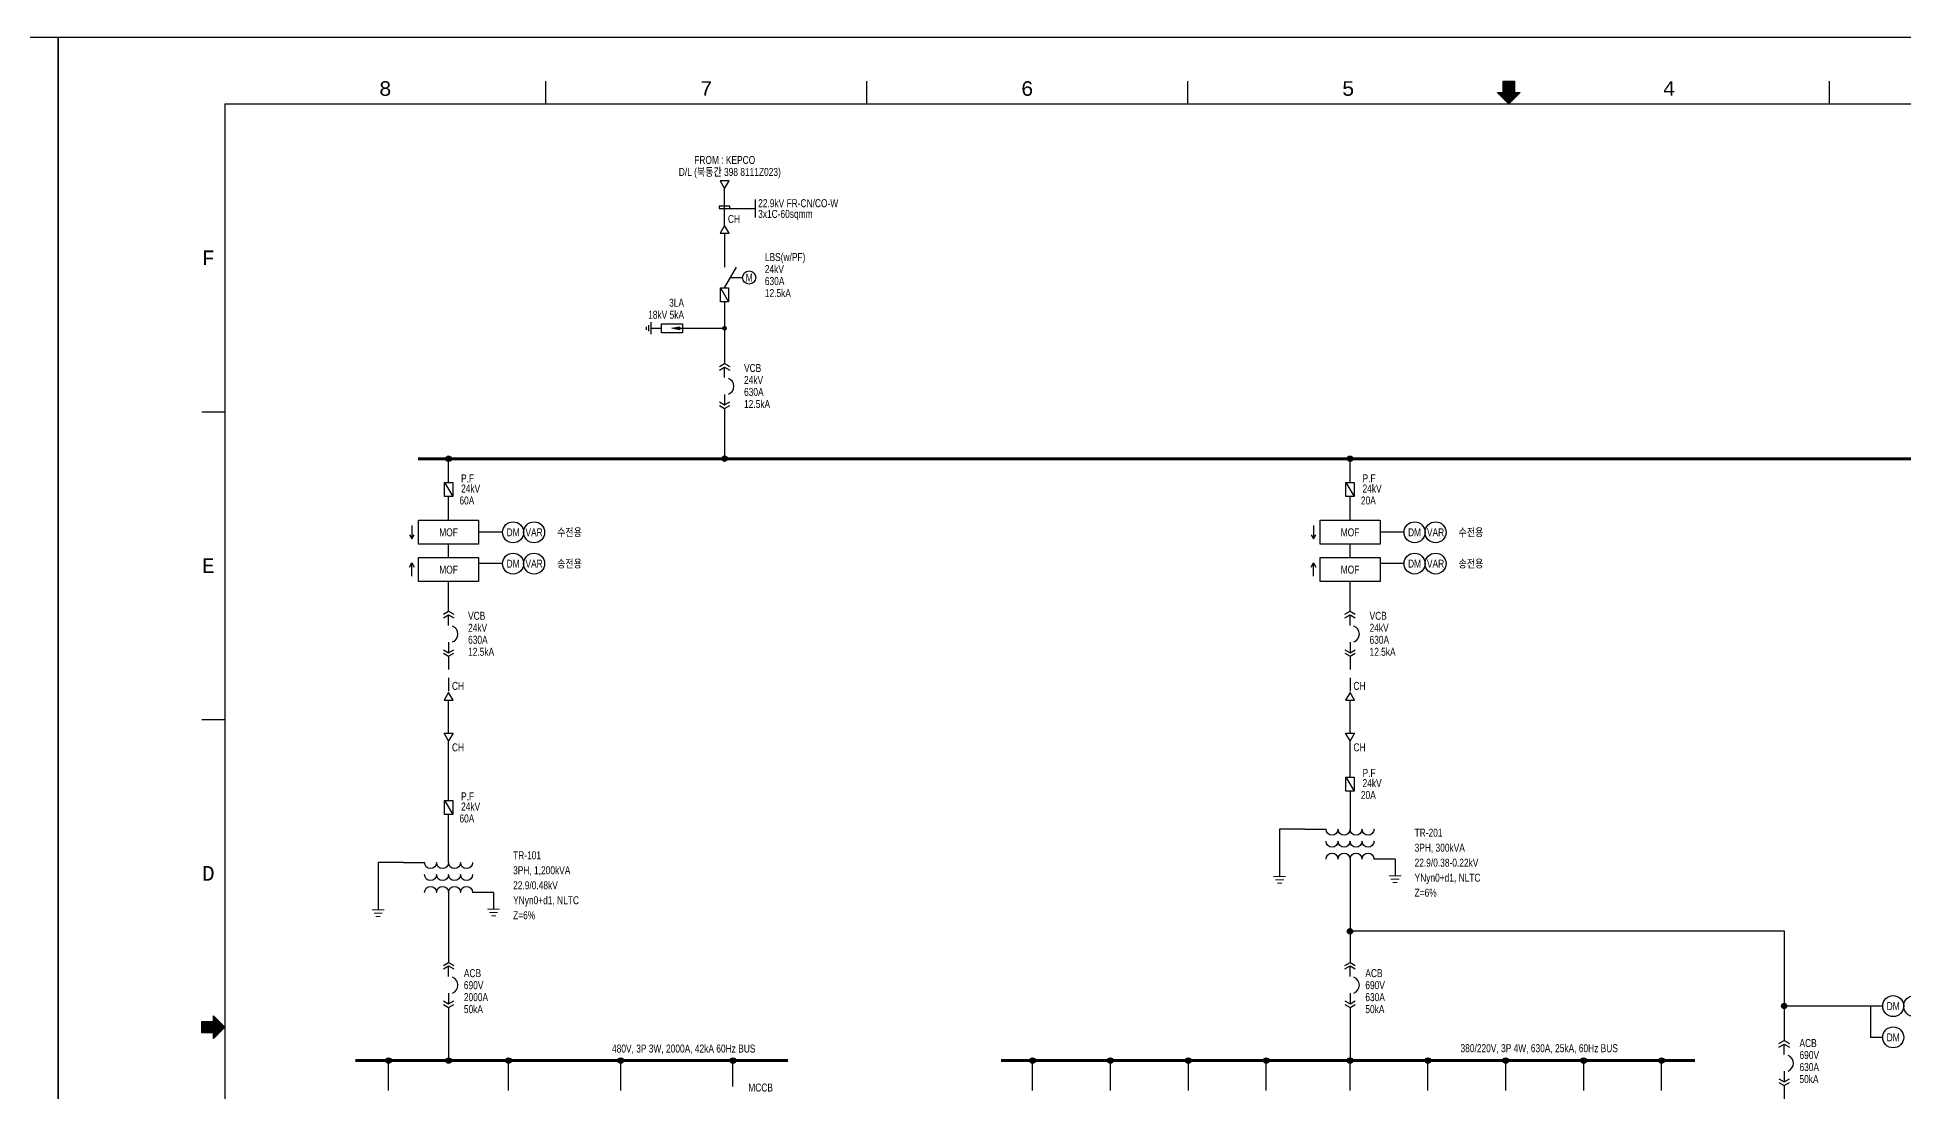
# Model space of a CAD drawing. Header units: feet. Extents: x 1 to 168002, y -59383 to 29717.
# Drawn here: x 83689 to 111673, y 13898 to 29717 of the extents above; entities that cross this region are included whole.
import ezdxf
from ezdxf.enums import TextEntityAlignment as Align
from ezdxf.lldxf.tags import DXFTag

# ---------------------------------------------------------------- set-up
doc = ezdxf.new("R2010")
doc.units = ezdxf.units.FT
doc.header["$LTSCALE"] = 50
doc.header["$MEASUREMENT"] = 0
for name, pattern in [('CONTINU', [0]), ('DASH', [3.25, 2, -1.25]), ('HIDDEN', [0.375, 0.25, -0.125])]:
    doc.linetypes.add(name, pattern=pattern)
doc.layers.get('0').update_dxf_attribs({"linetype": 'CONTINUOUS'})
doc.layers.add('Border', color=7, linetype='CONTINUOUS', lineweight=0)
for name, color, linetype in [('E-BUS', 6, 'CONTINUOUS'), ('E-Control', 7, 'CONTINUOUS'), ('E-PNL', 1, 'CEN50'), ('E-Pow', 4, 'CONTINUOUS'), ('E-SYM0', 3, 'CONTINUOUS'), ('E-SYM1', 3, 'CONTINUOUS'), ('E-SYM2', 3, 'CONTINUOUS'), ('E-Text-1', 2, 'CONTINUOUS'), ('E-Text-2', 4, 'CONTINUOUS'), ('E-Text-Call', 7, 'CONTINUOUS'), ('TEXT', 7, 'CONTINUOUS'), ('WIRE', 3, 'CONTINUOUS')]:
    doc.layers.add(name, color=color, linetype=linetype)
doc.styles.add('TB-1$0$MONOTXT', font='monotxt_.ttf')
doc.styles.add('돋움', font='')
doc.styles.get('돋움').set_extended_font_data('Dotum')
tags = doc.linetypes.add('CEN50', pattern=[56, 50, -2, 2, -2]).pattern_tags.tags
tags[10:11] = [DXFTag(74, 4), DXFTag(75, 0), DXFTag(340, '0'), DXFTag(46, 1.0), DXFTag(50, 0.0), DXFTag(44, 0.0), DXFTag(45, 0.0)]
tags[8:9] = [DXFTag(74, 4), DXFTag(75, 0), DXFTag(340, '0'), DXFTag(46, 1.0), DXFTag(50, 0.0), DXFTag(44, 0.0), DXFTag(45, 0.0)]
tags[6:7] = [DXFTag(74, 4), DXFTag(75, 0), DXFTag(340, '0'), DXFTag(46, 1.0), DXFTag(50, 0.0), DXFTag(44, 0.0), DXFTag(45, 0.0)]
tags[4:5] = [DXFTag(74, 4), DXFTag(75, 0), DXFTag(340, '0'), DXFTag(46, 1.0), DXFTag(50, 0.0), DXFTag(44, 0.0), DXFTag(45, 0.0)]

# ---------------------------------------------------------------- blocks, each defined once
blk = doc.blocks.new('FORMAT')
at = {"layer": 'Border', "color": 0, "linetype": 'Continuous', "lineweight": 25}
for p, q in [((7312, 28700), (7312, 29041)), ((12125, 28700), (12125, 29041)), ((16937, 28700), (16937, 29041)), ((21750, 28700), (21580, 28870)), ((21580, 28870), (21665, 28870)), ((21584, 28865), (21584, 28870)), ((21594, 28856), (21594, 28870)), ((21604, 28846), (21604, 28870)), ((21614, 28836), (21614, 28870)), ((21623, 28827), (21623, 28870)), ((21633, 28817), (21633, 28870)), ((21643, 28807), (21643, 28870)), ((21652, 28797), (21652, 28870)), ((21662, 28788), (21662, 28870)), ((21665, 29041), (21835, 29041)), ((21665, 28870), (21665, 29041)), ((21672, 28778), (21672, 29041)), ((21682, 28768), (21682, 29041)), ((21691, 28759), (21691, 29041)), ((21701, 28749), (21701, 29041)), ((21711, 28739), (21711, 29041)), ((21720, 28729), (21720, 29041)), ((21730, 28720), (21730, 29041)), ((21740, 28710), (21740, 29041)), ((21750, 28700), (21750, 29041)), ((21920, 28870), (21750, 28700)), ((21759, 28710), (21759, 29041)), ((21769, 28719), (21769, 29041)), ((21779, 28729), (21779, 29041)), ((21789, 28739), (21789, 29041)), ((21798, 28748), (21798, 29041)), ((21808, 28758), (21808, 29041)), ((21818, 28768), (21818, 29041)), ((21827, 28778), (21827, 29041)), ((21835, 29041), (21835, 28870)), ((21835, 28870), (21920, 28870)), ((21837, 28787), (21837, 28870)), ((21847, 28797), (21847, 28870)), ((21857, 28807), (21857, 28870)), ((21866, 28817), (21866, 28870)), ((21876, 28826), (21876, 28870)), ((21886, 28836), (21886, 28870)), ((21895, 28846), (21895, 28870)), ((21905, 28855), (21905, 28870)), ((21915, 28865), (21915, 28870)), ((26562, 28700), (26562, 29041)), ((2500, 28700), (2500, 1000)), ((2500, 28700), (41000, 28700)), ((2156, 24083), (2500, 24083)), ((2156, 19467), (2500, 19467)), ((2156, 14764), (2156, 14936)), ((2156, 14936), (2328, 14936)), ((2156, 14928), (2422, 14928)), ((2156, 14918), (2432, 14918)), ((2156, 14908), (2441, 14908)), ((2156, 14898), (2451, 14898)), ((2156, 14889), (2461, 14889)), ((2156, 14879), (2471, 14879)), ((2156, 14869), (2481, 14869)), ((2156, 14859), (2490, 14859)), ((2156, 14849), (2499, 14849)), ((2156, 14840), (2489, 14840)), ((2328, 14936), (2328, 15021)), ((2328, 15021), (2500, 14850)), ((2328, 15016), (2334, 15016)), ((2328, 15006), (2344, 15006)), ((2328, 14996), (2353, 14996)), ((2328, 14986), (2363, 14986)), ((2328, 14977), (2373, 14977)), ((2328, 14967), (2383, 14967)), ((2328, 14957), (2392, 14957)), ((2328, 14947), (2402, 14947)), ((2328, 14938), (2412, 14938)), ((2500, 14850), (2328, 14679)), ((2156, 14830), (2479, 14830)), ((2156, 14820), (2470, 14820)), ((2156, 14810), (2460, 14810)), ((2156, 14801), (2450, 14801)), ((2156, 14791), (2440, 14791)), ((2156, 14781), (2431, 14781)), ((2156, 14771), (2421, 14771)), ((2328, 14764), (2156, 14764)), ((2328, 14679), (2328, 14764)), ((2328, 14761), (2411, 14761)), ((2328, 14752), (2401, 14752)), ((2328, 14742), (2391, 14742)), ((2328, 14732), (2382, 14732)), ((2328, 14722), (2372, 14722)), ((2328, 14712), (2362, 14712)), ((2328, 14703), (2352, 14703)), ((2328, 14693), (2342, 14693)), ((2328, 14683), (2333, 14683))]:
    blk.add_line(p, q, dxfattribs=at)
blk.add_lwpolyline([(0, 0), (0, 29700), (42000, 29700), (42000, 0)], close=True, dxfattribs=at)
at = {"layer": 'Border', "color": 0, "linetype": 'Continuous', "lineweight": 25, "style": 'TB-1$0$MONOTXT'}
for s, p in [('8', (4905, 29041)), ('7', (9718, 29041)), ('6', (14530, 29041)), ('5', (19343, 29041)), ('4', (24155, 29041))]:
    blk.add_text(s, height=219, dxfattribs=at).set_placement(p, align=Align.TOP_CENTER)
for s, p in [('F', (2156, 26392)), ('E', (2156, 21775)), ('D', (2156, 17158))]:
    blk.add_text(s, height=220, dxfattribs=at).set_placement(p, align=Align.MIDDLE_LEFT)
blk = doc.blocks.new('TITLE')
at = {"xscale": 0.01, "yscale": 0.01, "zscale": 0.01}
blk.add_blockref('FORMAT', (0, 0), dxfattribs=at)
blk = doc.blocks.new('A$C06845E03')
at = {"layer": 'E-SYM0'}
for p, q in [((0, -4.7), (0, -1.2)), ((0, -10.3), (0, -13.8))]:
    blk.add_line(p, q, dxfattribs=at)
for points in [[(-1.73, -1), (0, 0), (1.73, -1)], [(-1.73, -2.2), (0, -1.2), (1.73, -2.2)], [(-1.73, -12.8), (0, -13.8), (1.73, -12.8)], [(-1.73, -14), (0, -15), (1.73, -14)]]:
    blk.add_lwpolyline(points, dxfattribs=at)
blk.add_arc((0.3, -7.6), 2.8, 290.92483, 69.07517, dxfattribs=at)
blk = doc.blocks.new('A$C004C2F88')
at = {"layer": 'E-SYM0'}
h = blk.add_hatch(dxfattribs=at)
h.set_pattern_fill('ANSI31', scale=0.1)
h.set_pattern_definition([(45, (-150.85967, -255), (-0.2245064, 0.2245064), [])])
edge = h.paths.add_edge_path()
edge.add_arc((0, 0), 0.9, 0, 360)
blk.add_circle((0, 0), 0.9, dxfattribs=at)
blk = doc.blocks.new('A$C530C46BD')
at = {"layer": 'E-SYM0'}
h = blk.add_hatch(color=7, dxfattribs=at)
h.dxf.hatch_style = 1
h.paths.add_polyline_path([(-1, 0.5), (-1, -0.5), (-3.6, 0)])
for p, q in [((-7, 1.5), (0, 1.5)), ((-7, -1.5), (-7, 1.5)), ((0, 1.5), (0, -1.5)), ((0, -1.5), (-7, -1.5))]:
    blk.add_line(p, q, dxfattribs=at)
at = {"layer": 'E-SYM0', "color": 7}
blk.add_lwpolyline([(-1, 0.5), (-1, -0.5), (-3.6, 0)], close=True, dxfattribs=at)
blk = doc.blocks.new('A$C21426810')
at = {"layer": 'E-SYM0'}
h = blk.add_hatch(dxfattribs=at)
h.set_pattern_fill('ANSI31', scale=0.08)
h.set_pattern_definition([(45, (-120.68773, -338.59238), (-0.17960512, 0.17960512), [])])
edge = h.paths.add_edge_path()
edge.add_arc((0, 0), 0.6, 0, 360)
at = {"layer": 'E-SYM0', "color": 2}
blk.add_circle((0, 0), 0.6, dxfattribs=at)
blk = doc.blocks.new('A$C6DED130D')
at = {"layer": 'E-SYM0'}
for p, q in [((-1.6, 0.5), (-1.6, -0.5)), ((-0.8, 1), (-0.8, -1)), ((0, 2), (0, -2))]:
    blk.add_line(p, q, dxfattribs=at)
blk = doc.blocks.new('A$C2DC1182D')
at = {"layer": 'E-SYM1'}
for centre, start, end in [((-6, 0), 180, 0), ((-2, 0), 180, 0), ((2, 0), 180, 0), ((6, 0), 180, 0), ((-6, -4), 180, 0), ((-2, -4), 180, 0), ((2, -4), 180, 0), ((6, -4), 180, 0), ((-6, -10), 0, 180), ((-2, -10), 0, 180), ((2, -10), 0, 180), ((6, -10), 0, 180)]:
    blk.add_arc(centre, 2, start, end, dxfattribs=at)

msp = doc.modelspace()

# ---------------------------------------------------------------- linework, layer by layer
at = {"ltscale": 100, "elevation": 0.1}
for points in [[(89305, 22390.2), (89305, 22190.2)], [(102822.1, 22390.4), (102822.1, 22190.4)], [(89270, 22250.8), (89305, 22190.2), (89340, 22250.8)], [(102787.1, 22251), (102822.1, 22190.4), (102857.1, 22251)], [(89270, 21769.9), (89305, 21830.5), (89340, 21769.9)], [(89305, 21630.5), (89305, 21830.5)], [(102787.1, 21770), (102822.1, 21830.7), (102857.1, 21770)], [(102822.1, 21630.7), (102822.1, 21830.7)]]:
    msp.add_lwpolyline(points, dxfattribs=at)
at = {"layer": 'E-BUS', "const_width": 45, "elevation": 0.1}
for points in [[(89396.7, 23394), (117238, 23394.4)], [(88455, 14365.4), (94946.1, 14365.4)], [(98136.5, 14365.4), (108543.4, 14365.4)]]:
    msp.add_lwpolyline(points, dxfattribs=at)
at = {"layer": 'E-Control'}
for p, q in [((94083, 26112.2, 0.1), (94263, 26112.2, 0.1)), ((92895, 25351.9, 0.1), (93048, 25351.9, 0.1)), ((93318, 25351.9, 0.1), (93993, 25351.9, 0.1)), ((90665.1, 22290.2, 0.1), (90305.1, 22290.2, 0.1)), ((104182.1, 22290.4, 0.1), (103822.1, 22290.4, 0.1)), ((90665.1, 21820.5, 0.1), (90305.1, 21820.5, 0.1)), ((104182.1, 21820.7, 0.1), (103822.1, 21820.7, 0.1)), ((102316.2, 17836.7, 0.1), (102316.2, 17124.8, 0.1)), ((102697.1, 17836.7, 0.1), (102316.2, 17836.7, 0.1)), ((102697.1, 17836.7, 0.1), (103012.1, 17836.7, 0.1)), ((104047.1, 17386.7, 0.1), (103732.1, 17386.7, 0.1)), ((104047.1, 17386.7, 0.1), (104047.1, 17134.7, 0.1)), ((88799.1, 17336.7, 0.1), (88799.1, 16624.8, 0.1)), ((89180, 17336.7, 0.1), (88799.1, 17336.7, 0.1)), ((89180, 17336.7, 0.1), (89495, 17336.7, 0.1)), ((90530.1, 16886.7, 0.1), (90215.1, 16886.7, 0.1)), ((90530.1, 16886.7, 0.1), (90530.1, 16634.7, 0.1)), ((111178.5, 15183.1, 0.1), (109880.3, 15183.1, 0.1)), ((111358.5, 15183.1, 0.1), (111178.5, 15183.1, 0.1)), ((111178.5, 15183.1, 0.1), (111178.5, 14713.4, 0.1)), ((111358.5, 14713.4, 0.1), (111178.5, 14713.4, 0.1))]:
    msp.add_line(p, q, dxfattribs=at)
at = {"layer": 'E-Pow', "linetype": 'HIDDEN', "ltscale": 0.5}
msp.add_line((93993, 26892.8, 0.1), (93993, 27447.8, 0.1), dxfattribs=at)
at = {"layer": 'E-Pow'}
for p, q in [((93993, 26775.9, 0.1), (93993, 26268.1, 0.1)), ((93993, 25746.6, 0.1), (93993, 24823.4, 0.1)), ((93993, 24148.4, 0.1), (93993, 23394, 0.1)), ((89855.1, 23037, 0.1), (89855.1, 23394, 0.1)), ((103372.1, 23037.1, 0.1), (103372.2, 23394.1, 0.1)), ((89855, 22470.2, 0.1), (89855.1, 22827.3, 0.1)), ((103372.1, 22470.4, 0.1), (103372.1, 22827.4, 0.1)), ((89855, 21910.5, 0.1), (89855, 22110.2, 0.1)), ((103372.1, 21910.7, 0.1), (103372.1, 22110.4, 0.1)), ((89855, 21105.6, 0.1), (89855, 21550.5, 0.1)), ((103372.1, 21103.4, 0.1), (103372.1, 21550.7, 0.1)), ((89855, 19279.4, 0.1), (89855, 19770.5, 0.1)), ((103372.1, 19279.4, 0.1), (103372.1, 19770.5, 0.1)), ((89855, 18266.6, 0.1), (89855, 19162.5, 0.1)), ((103372.1, 18617.9, 0.1), (103372.1, 19162.5, 0.1)), ((103372.1, 18408.2, 0.1), (103372.1, 17836.7, 0.1)), ((89855, 17336.7, 0.1), (89855, 18056.8, 0.1)), ((103372.1, 17386.7, 0.1), (103372.1, 15838.6, 0.1)), ((89855, 16886.7, 0.1), (89855, 15838.6, 0.1)), ((103372.1, 16312.2, 0.1), (109880.3, 16312.2, 0.1)), ((109880.3, 16312.2, 0.1), (109880.3, 14666.9, 0.1)), ((88955, 13915.4, 0.1), (88955, 14365.4, 0.1)), ((90755.1, 13915.4, 0.1), (90755.1, 14365.4, 0.1)), ((92437.5, 13915.4, 0.1), (92437.5, 14365.4, 0.1)), ((94119.9, 13975.5, 0.1), (94119.9, 14365.4, 0.1)), ((98612, 13915.4, 0.1), (98612, 14365.4, 0.1)), ((99779.8, 13915.4, 0.1), (99779.8, 14365.4, 0.1)), ((100947.6, 13915.4, 0.1), (100947.6, 14365.4, 0.1)), ((102115.4, 13915.4, 0.1), (102115.4, 14365.4, 0.1)), ((103372.1, 13915.4, 0.1), (103372.1, 14365.4, 0.1)), ((104540, 13915.4, 0.1), (104540, 14365.4, 0.1)), ((105707.8, 13915.4, 0.1), (105707.8, 14365.4, 0.1)), ((106875.6, 13915.4, 0.1), (106875.6, 14365.4, 0.1)), ((108043.4, 13915.4, 0.1), (108043.4, 14365.4, 0.1))]:
    msp.add_line(p, q, dxfattribs=at)
at = {"layer": 'E-Pow', "linetype": 'DASH', "ltscale": 2}
for p, q in [((89855, 20430.6, 0.1), (89855, 19887.4, 0.1)), ((103372.1, 20430.6, 0.1), (103372.1, 19887.4, 0.1))]:
    msp.add_line(p, q, dxfattribs=at)
at = {"layer": 'E-Pow', "ltscale": 0.6}
for p, q in [((89855, 15163.6, 0.1), (89855, 14405.9, 0.1)), ((103372.1, 15163.6, 0.1), (103372.1, 14405.9, 0.1)), ((109881.5, 13992.6, 0.1), (109881.5, 11885.2, 0.1))]:
    msp.add_line(p, q, dxfattribs=at)
at = {"layer": 'E-SYM0'}
msp.add_line((93993, 25956.3, 0.1), (94173, 26268.1, 0.1), dxfattribs=at)
at = {"layer": 'E-SYM0', "elevation": 0.1}
for points in [[(93993, 27447.8), (94060.5, 27564.7), (93925.5, 27564.7)], [(93993, 26892.8), (93925.5, 26775.9), (94060.5, 26775.9)], [(89855, 19887.4), (89787.5, 19770.5), (89922.5, 19770.5)], [(103372.1, 19887.4), (103304.6, 19770.5), (103439.6, 19770.5)], [(89855, 19162.5), (89787.5, 19279.4), (89922.5, 19279.4)], [(103372.1, 19162.5), (103304.6, 19279.4), (103439.6, 19279.4)]]:
    msp.add_lwpolyline(points, close=True, dxfattribs=at)
at = {"layer": 'E-SYM1', "color": 3, "linetype": 'Continuous', "lineweight": 13}
for p, q in [((102226.9, 17124.8, 0.1), (102405.5, 17124.8, 0.1)), ((102255, 17076.1, 0.1), (102377.4, 17076.1, 0.1)), ((104136.5, 17134.7, 0.1), (103957.8, 17134.7, 0.1)), ((104108.3, 17085.9, 0.1), (103985.9, 17085.9, 0.1)), ((102283.7, 17027.3, 0.1), (102348.7, 17027.3, 0.1)), ((104079.6, 17037.2, 0.1), (104014.7, 17037.2, 0.1)), ((88709.8, 16624.8, 0.1), (88888.4, 16624.8, 0.1)), ((88737.9, 16576.1, 0.1), (88860.3, 16576.1, 0.1)), ((88766.6, 16527.3, 0.1), (88831.6, 16527.3, 0.1)), ((90619.4, 16634.7, 0.1), (90440.7, 16634.7, 0.1)), ((90591.3, 16585.9, 0.1), (90468.9, 16585.9, 0.1)), ((90562.5, 16537.2, 0.1), (90497.6, 16537.2, 0.1))]:
    msp.add_line(p, q, dxfattribs=at)
at = {"layer": 'E-SYM1', "elevation": 0.1}
for points in [[(89405, 22470.2), (90305.1, 22470.2), (90305.1, 22110.2), (89405, 22110.2)], [(102922.1, 22470.4), (103822.1, 22470.4), (103822.1, 22110.4), (102922.1, 22110.4)], [(89405, 21910.5), (90305.1, 21910.5), (90305.1, 21550.5), (89405, 21550.5)], [(102922.1, 21910.7), (103822.1, 21910.7), (103822.1, 21550.7), (102922.1, 21550.7)]]:
    msp.add_lwpolyline(points, close=True, dxfattribs=at)
at = {"layer": 'E-SYM2'}
for centre, radius in [((94362, 26112.2, 0.1), 99), ((90822.6, 22290.2, 0.1), 157.5), ((91137.6, 22290.2, 0.1), 157.5), ((104339.6, 22290.4, 0.1), 157.5), ((104654.6, 22290.4, 0.1), 157.5), ((90822.6, 21820.5, 0.1), 157.5), ((91137.6, 21820.5, 0.1), 157.5), ((104339.6, 21820.7, 0.1), 157.5), ((104654.6, 21820.7, 0.1), 157.5), ((111516, 15183.1, 0.1), 157.5), ((111831, 15183.1, 0.1), 157.5), ((111516, 14713.4, 0.1), 157.5)]:
    msp.add_circle(centre, radius, dxfattribs=at)
at = {"layer": 'E-Text-Call', "ltscale": 0.5}
msp.add_line((94452, 27282.5, 0.1), (94452, 27012.5, 0.1), dxfattribs=at)
at = {"layer": 'E-Text-Call', "ltscale": 0.5, "elevation": 0.1}
msp.add_lwpolyline([(94074, 27147.5), (94074, 27183.5), (93912, 27183.5), (93912, 27147.5), (94452, 27147.5)], dxfattribs=at)
at = {"layer": 'WIRE'}
for p, q in [((93931.2, 25956.3, 0.1), (94054.7, 25746.6, 0.1)), ((89793.3, 23037, 0.1), (89916.8, 22827.3, 0.1)), ((103310.4, 23037.1, 0.1), (103433.9, 22827.4, 0.1)), ((103310.4, 18617.9, 0.1), (103433.9, 18408.2, 0.1)), ((89793.3, 18266.6, 0.1), (89916.8, 18056.8, 0.1))]:
    msp.add_line(p, q, dxfattribs=at)
at = {"layer": 'WIRE', "elevation": 0.1}
for points in [[(93931.2, 25956.3), (94054.7, 25956.3), (94054.7, 25746.6), (93931.2, 25746.6)], [(89793.3, 23037), (89916.8, 23037), (89916.8, 22827.3), (89793.3, 22827.3)], [(103310.4, 23037.1), (103433.9, 23037.1), (103433.9, 22827.4), (103310.4, 22827.4)], [(103310.4, 18617.9), (103433.9, 18617.9), (103433.9, 18408.2), (103310.4, 18408.2)], [(89793.3, 18266.6), (89916.8, 18266.6), (89916.8, 18056.8), (89793.3, 18056.8)]]:
    msp.add_lwpolyline(points, close=True, dxfattribs=at)

# ---------------------------------------------------------------- block references
at = {"color": 7, "linetype": 'CONTINU', "ltscale": 100, "xscale": 100, "yscale": 100, "zscale": 100}
for p in [(42001.4, 16.7, 0.1), (84001.4, 16.7, 0.1)]:
    msp.add_blockref('TITLE', p, dxfattribs=at)
at = {"layer": 'E-PNL', "xscale": -45.00023775635822, "yscale": 45.00023775635822, "zscale": 45.00023775635822, "rotation": 180}
msp.add_blockref('A$C6DED130D', (92895, 25351.9, 0.1), dxfattribs=at)
at = {"layer": 'E-PNL', "yscale": 45.00023775635822, "zscale": 45.00023775635822}
for name, p, xscale in [('A$C004C2F88', (89855.1, 23393.9, 0.1), 45.00023775635822), ('A$C004C2F88', (93993, 23394.1, 0.1), 45.00023775635822), ('A$C004C2F88', (103372.2, 23394.1, 0.1), 45.00023775635822), ('A$C2DC1182D', (103372.1, 17836.7, 0.1), -45.00023775635822), ('A$C2DC1182D', (89855, 17336.7, 0.1), -45.00023775635822), ('A$C004C2F88', (103372.1, 16304.5, 0.1), 45.00023775635822), ('A$C004C2F88', (109881.5, 15183.1, 0.1), 45.00023775635822), ('A$C004C2F88', (88955, 14365.4, 0.1), 45.00023775635822), ('A$C004C2F88', (89855, 14365.4, 0.1), 45.00023775635822), ('A$C004C2F88', (90755.1, 14365.4, 0.1), 45.00023775635822), ('A$C004C2F88', (92437.5, 14365.4, 0.1), 45.00023775635822), ('A$C004C2F88', (94119.9, 14365.4, 0.1), 45.00023775635822), ('A$C004C2F88', (98612, 14365.4, 0.1), 45.00023775635822), ('A$C004C2F88', (99779.8, 14365.4, 0.1), 45.00023775635822), ('A$C004C2F88', (100947.6, 14365.4, 0.1), 45.00023775635822), ('A$C004C2F88', (102115.4, 14365.4, 0.1), 45.00023775635822), ('A$C004C2F88', (103372.1, 14365.4, 0.1), 45.00023775635822), ('A$C004C2F88', (104540, 14365.4, 0.1), 45.00023775635822), ('A$C004C2F88', (105707.8, 14365.4, 0.1), 45.00023775635822), ('A$C004C2F88', (106875.6, 14365.4, 0.1), 45.00023775635822), ('A$C004C2F88', (108043.4, 14365.4, 0.1), 45.00023775635822)]:
    msp.add_blockref(name, p, dxfattribs=dict(at, xscale=xscale))
at = {"layer": 'E-SYM0', "xscale": 45.00023775635822, "yscale": 45.00023775635822, "zscale": 45.00023775635822}
msp.add_blockref('A$C530C46BD', (93363, 25351.9, 0.1), dxfattribs=at)
at = {"layer": 'E-SYM0', "color": 2, "xscale": 45.00023775635822, "yscale": 45.00023775635822, "zscale": 45.00023775635822}
msp.add_blockref('A$C21426810', (93993, 25351.9, 0.1), dxfattribs=at)
at = {"layer": 'E-SYM1', "xscale": 45.00023775635822, "yscale": 45.00023775635822, "zscale": 45.00023775635822}
for p in [(93993, 24823.4, 0.1), (89855, 21105.6, 0.1), (103372.1, 21105.6, 0.1), (89855, 15838.6, 0.1), (103372.1, 15838.6, 0.1), (109881.5, 14667.6, 0.1)]:
    msp.add_blockref('A$C06845E03', p, dxfattribs=at)

# ---------------------------------------------------------------- texts
at = {"layer": 'E-SYM1', "color": 2, "style": '돋움', "width": 0.8}
for p in [(89855, 22290.2, 0.1), (103372.1, 22290.4, 0.1), (89855, 21730.5, 0.1), (103372.1, 21730.7, 0.1)]:
    msp.add_text('MOF', height=120, dxfattribs=at).set_placement(p, align=Align.MIDDLE_CENTER)
at = {"layer": 'E-SYM2', "color": 2, "style": '돋움', "width": 0.8}
for s, p in [('M', (94362, 26112.2, 0.1)), ('DM', (90822.6, 22290.2, 0.1)), ('VAR', (91137.6, 22290.2, 0.1)), ('DM', (104339.6, 22290.4, 0.1)), ('VAR', (104654.6, 22290.4, 0.1)), ('DM', (90822.6, 21820.5, 0.1)), ('VAR', (91137.6, 21820.5, 0.1)), ('DM', (104339.6, 21820.7, 0.1)), ('VAR', (104654.6, 21820.7, 0.1)), ('DM', (111516, 15183.1, 0.1)), ('DM', (111516, 14713.4, 0.1))]:
    msp.add_text(s, height=120, dxfattribs=at).set_placement(p, align=Align.MIDDLE_CENTER)
at = {"layer": 'E-Text-1', "style": '돋움', "width": 0.8}
for s, p in [('CH', (94043.9, 26991.5, 0.1)), ('수전용', (91482.7, 22290.2, 0.1)), ('수전용', (104999.8, 22290.4, 0.1)), ('송전용', (91482.7, 21820.5, 0.1)), ('송전용', (104999.8, 21820.7, 0.1)), ('CH', (89906, 19986.2, 0.1)), ('CH', (103423.1, 19986.2, 0.1)), ('CH', (89906, 19064.3, 0.1)), ('CH', (103423.1, 19064.4, 0.1)), ('3PH, 300kVA', (104340, 17558.9, 0.1)), ('22.9/0.38-0.22kV', (104340, 17333.9, 0.1)), ('YNyn0+d1, NLTC', (104340, 17108.9, 0.1)), ('Z=6%%%', (104340, 16883.9, 0.1)), ('ACB', (103601.6, 15676.6, 0.1)), ('690V', (103601.6, 15496.6, 0.1)), ('50kA', (103601.6, 15136.6, 0.1)), ('630A', (103601.6, 15316.6, 0.1))]:
    msp.add_text(s, height=120, dxfattribs=at).set_placement(p, align=Align.MIDDLE_LEFT)
at = {"layer": 'E-Text-2', "style": '돋움', "width": 0.8}
for s, p in [('D/L (북동간 398 8111Z023)', (94072.3, 27697, 0.1)), ('FROM : KEPCO', (93996, 27876.5, 0.1))]:
    msp.add_text(s, height=120, dxfattribs=at).set_placement(p, align=Align.MIDDLE_CENTER)
for s, p in [('TR-201', (104340, 17783.9, 0.1)), ('TR-101', (90822.9, 17445.1, 0.1)), ('480V, 3P 3W, 2000A, 42kA 60Hz BUS', (92305.8, 14545.4, 0.1)), ('380/220V, 3P 4W, 630A, 25kA, 60Hz BUS', (105029, 14551, 0.4))]:
    msp.add_text(s, height=120, dxfattribs=at).set_placement(p, align=Align.MIDDLE_LEFT)
at = {"layer": 'TEXT', "color": 2, "style": '돋움', "width": 0.8}
for s, p in [('22.9kV FR-CN/CO-W', (94497, 27227.9, 0.1)), ('3x1C-60sqmm', (94497, 27067.2, 0.1)), ('24kV', (94597.4, 26239.8, 0.1)), ('LBS(w/PF)', (94597.4, 26419.8, 0.1)), ('630A', (94597.4, 26059.8, 0.1)), ('12.5kA', (94597.4, 25879.8, 0.1)), ('VCB', (94285.5, 24755.9, 0.1)), ('24kV', (94285.5, 24575.9, 0.1)), ('630A', (94285.5, 24395.9, 0.1)), ('12.5kA', (94285.5, 24215.9, 0.1)), ('VCB', (90147.6, 21038.1, 0.1)), ('VCB', (103664.6, 21038.1, 0.1)), ('24kV', (90147.6, 20858.1, 0.1)), ('630A', (90147.6, 20678.1, 0.1)), ('24kV', (103664.6, 20858.1, 0.1)), ('630A', (103664.6, 20678.1, 0.1)), ('12.5kA', (90147.6, 20498.1, 0.1)), ('12.5kA', (103664.6, 20498.1, 0.1)), ('3PH, 1,200kVA', (90822.9, 17220.1, 0.1)), ('YNyn0+d1, NLTC', (90822.9, 16770.1, 0.1)), ('22.9/0.48kV', (90822.9, 16995.1, 0.1)), ('Z=6%%%', (90822.9, 16545.1, 0.1)), ('ACB', (90084.6, 15676.6, 0.1)), ('690V', (90084.6, 15496.6, 0.1)), ('50kA', (90084.6, 15136.6, 0.1)), ('2000A', (90084.6, 15316.6, 0.1)), ('ACB', (110111, 14628, 0.1)), ('690V', (110111, 14448, 0.1)), ('630A', (110111, 14268, 0.1)), ('MCCB', (94349.4, 13960.4, 0.1)), ('50kA', (110111, 14088, 0.1))]:
    msp.add_text(s, height=120, dxfattribs=at).set_placement(p, align=Align.MIDDLE_LEFT)
for s, p in [('3LA', (93385.5, 25734.4, 0.1)), ('18kV 5kA', (93385.5, 25554.4, 0.1))]:
    msp.add_text(s, height=120, dxfattribs=at).set_placement(p, align=Align.MIDDLE_RIGHT)
for s, p in [('24kV', (90042.8, 22887, 0.1)), ('P.F', (90042.8, 23039.5, 0.1)), ('24kV', (103559.9, 22887.1, 0.1)), ('P.F', (103559.9, 23039.7, 0.1)), ('60A', (90017.8, 22708, 0.1)), ('20A', (103534.9, 22708.1, 0.1)), ('24kV', (103559.9, 18467.9, 0.1)), ('P.F', (103559.9, 18620.5, 0.1)), ('24kV', (90042.8, 18116.6, 0.1)), ('P.F', (90042.8, 18269.1, 0.1)), ('20A', (103534.9, 18288.9, 0.1)), ('60A', (90017.8, 17937.6, 0.1))]:
    msp.add_text(s, height=120, dxfattribs=at).set_placement(p)

doc.saveas('drawing.dxf')
